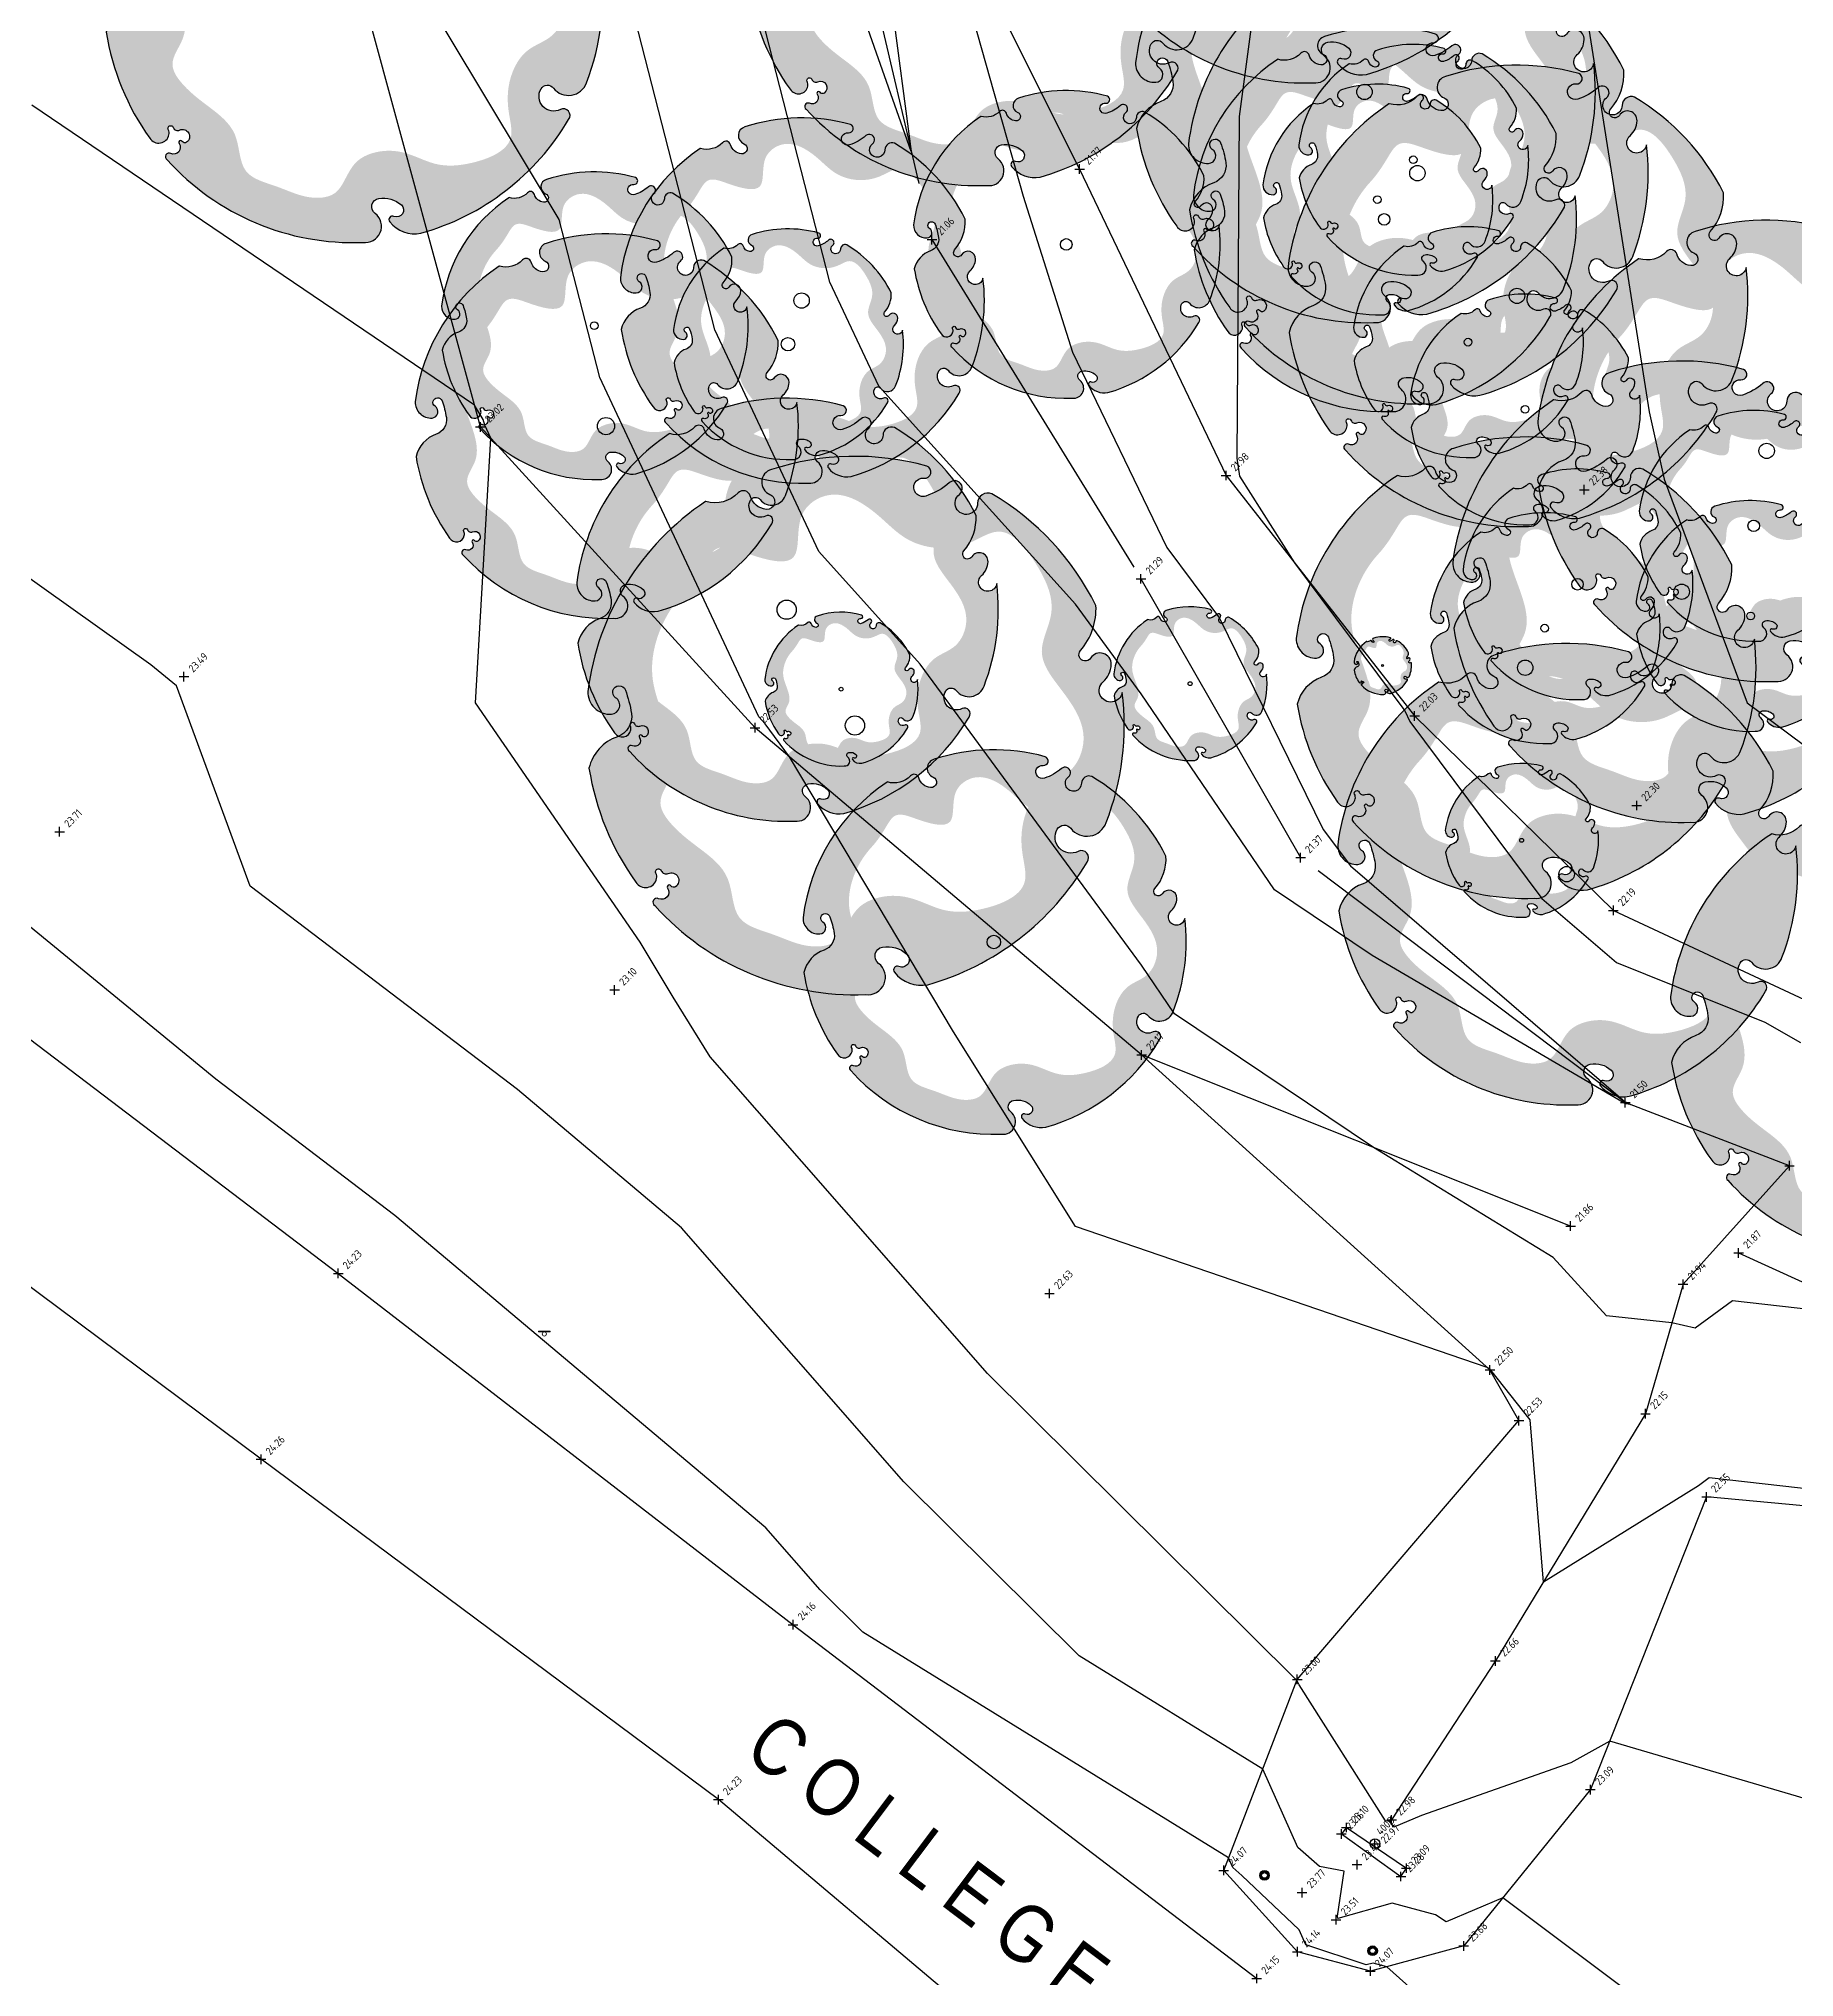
# Model space of a CAD drawing. Header units: metres. Extents: x 245957 to 247358, y 7418632 to 7419642.
# Drawn here: x 246129.2 to 246174.8, y 7419017.7 to 7419068.1 of the extents above; entities that cross this region are included whole.
import ezdxf
from ezdxf.enums import TextEntityAlignment as Align

# ---------------------------------------------------------------- set-up
doc = ezdxf.new("R2010")
doc.units = ezdxf.units.M
doc.linetypes.add('DASHDOT', pattern=[10, 5, -2.5, 0, -2.5])
doc.linetypes.add('PHANTOM', pattern=[2.5, 1.25, -0.25, 0.25, -0.25, 0.25, -0.25])
for name, color, linetype in [('-TEXT', 7, 'Continuous'), ('102_TOP_OF_BANK', 37, 'PHANTOM'), ('102_TOP_OF_BANK-L', 37, 'PHANTOM'), ('102_TOP_OF_BANK-S', 37, 'PHANTOM'), ('103_TOE_OF_BATTER', 37, 'DASHDOT'), ('103_TOE_OF_BATTER-L', 37, 'DASHDOT'), ('103_TOE_OF_BATTER-S', 37, 'DASHDOT'), ('104_EXISTING_SURFACE-L', 35, 'Continuous'), ('104_EXISTING_SURFACE-S', 35, 'Continuous'), ('201_SINGLE_TREE-H', 63, 'Continuous'), ('201_SINGLE_TREE-S', 96, 'Continuous'), ('307_WING_WALL', 84, 'Continuous'), ('307_WING_WALL-L', 84, 'Continuous'), ('307_WING_WALL-S', 84, 'Continuous'), ('321_INVERT_OF_PIPE', 84, 'Continuous'), ('321_INVERT_OF_PIPE-L', 84, 'Continuous'), ('321_INVERT_OF_PIPE-S', 84, 'Continuous'), ('403_EDGE_OF_BITUMEN', 8, 'Continuous'), ('403_EDGE_OF_BITUMEN-L', 8, 'Continuous'), ('403_EDGE_OF_BITUMEN-S', 8, 'Continuous'), ('503_SIGN-S', 89, 'Continuous'), ('521_BOLLARD', 89, 'Continuous'), ('521_BOLLARD-S', 89, 'Continuous'), ('Surface_Contours_Major', 4, 'Continuous'), ('Surface_Contours_Minor', 253, 'Continuous')]:
    doc.layers.add(name, color=color, linetype=linetype)
doc.styles.add('BOLD', font='ARIALN.TTF')
doc.styles.add('ISO2.5', font='isocp.shx', dxfattribs={"height": 2.5})

# ---------------------------------------------------------------- blocks, each defined once
blk = doc.blocks.new('CROSS')
at = {"color": 0, "linetype": 'Continuous'}
for p, q in [((-0.5, 0), (0.5, 0)), ((0, -0.5), (0, 0.5))]:
    blk.add_line(p, q, dxfattribs=at)
blk = doc.blocks.new('521')
at = {"layer": '521_BOLLARD', "color": 0}
for radius in [0.5, 0.39, 0.3]:
    blk.add_circle((0, 0), radius, dxfattribs=at)
blk = doc.blocks.new('321')
at = {"layer": '321_INVERT_OF_PIPE', "color": 0, "linetype": 'Continuous'}
for p, q in [((-0.5, 0), (0.5, 0)), ((0, -0.5), (0, 0.5))]:
    blk.add_line(p, q, dxfattribs=at)
blk.add_circle((0, 0), 0.5, dxfattribs=at)
blk = doc.blocks.new('503')
at = {"color": 0, "linetype": 'Continuous', "lineweight": 13}
for p, q in [((-0.51, 0.24), (0.49, 0.24)), ((-0.51, 0.18), (0.49, 0.18))]:
    blk.add_line(p, q, dxfattribs=at)
for p, q in [((-0.51, 0.24), (-0.51, 0.18)), ((0.49, 0.18), (0.49, 0.24))]:
    blk.add_line(p, q)
blk.add_circle((0, 0), 0.181, dxfattribs=at)
blk = doc.blocks.new('201T')
at = {"layer": '201_SINGLE_TREE-S'}
blk.add_circle((0, 0), 0.5, dxfattribs=at)
blk = doc.blocks.new('201C')
at = {"layer": '201_SINGLE_TREE-H', "transparency": 33554534}
h = blk.add_hatch(color=256, dxfattribs=at)
h.paths.add_polyline_path([(-0.3717, -0.3344, 0.222926), (0.0196, -0.4996, 0.770799), (0.0439, -0.4417, -0.650302), (0.0511, -0.4116, -0.234737), (0.0964, -0.4247, -0.847312), (0.0816, -0.4475, 0.78443), (0.0732, -0.4583, 0.276934), (0.1352, -0.4813, 0.193599), (0.4309, -0.2536, 0.800435), (0.4144, -0.2337, -0.75216), (0.3757, -0.1925, -0.528914), (0.4006, -0.1909, 0.594112), (0.4663, -0.1804, 0.123805), (0.4962, 0.0616, -1.41759), (0.4607, 0.0811, 0.206906), (0.4758, 0.1133, 0.759729), (0.4374, 0.1252, -1.073307), (0.4187, 0.1392, 0.194379), (0.4474, 0.2231, 0.144612), (0.2544, 0.4304, 0.53339), (0.2277, 0.4128, -1.592592), (0.1939, 0.4293, 1.030038), (0.1758, 0.4513, -0.10361), (0.1314, 0.4262, -1.238487), (0.1282, 0.4593, 0.884725), (0.1336, 0.4818, 0.147549), (-0.1551, 0.4753, 0.71725), (-0.1579, 0.4291, -0.864032), (-0.1646, 0.4015, -0.310704), (-0.1946, 0.4266, 0.58143), (-0.2167, 0.4321, -0.281558), (-0.2766, 0.4162), (-0.2775, 0.4159, 0.217121), (-0.4959, 0.0634), (-0.4959, 0.0634, 0.440011), (-0.4522, 0.021, 0.723973), (-0.4442, 0.0516, -1.384648), (-0.4262, 0.0659, -0.051107), (-0.4149, 0.0223, -0.361502), (-0.441, -0.0208, 0.256822), (-0.4937, -0.0791, 0.116166), (-0.4065, -0.2911, 0.67803), (-0.3682, -0.2843, 0.170035), (-0.3696, -0.274, -1.054701), (-0.3596, -0.2696, 0.431903), (-0.3468, -0.2749, -0.910728), (-0.3329, -0.2993, -0.42046), (-0.3418, -0.2976, 1.007885), (-0.3479, -0.3018, -0.766634), (-0.3646, -0.3216, 0.938602), (-0.3717, -0.3344)])
edge = h.paths.add_edge_path(flags=16)
edge.add_spline(control_points=[(-0.3177, 0.2468), (-0.303, 0.2628), (-0.2856, 0.2893), (-0.256, 0.3411), (-0.1928, 0.3155), (-0.0921, 0.286), (-0.1162, 0.3941), (-0.0359, 0.4462), (0.0392, 0.3985), (0.1028, 0.3299), (0.1957, 0.3214), (0.2784, 0.3804), (0.3442, 0.2961), (0.3785, 0.2147), (0.3303, 0.1307), (0.3915, 0.0592), (0.4378, -0.0139), (0.4055, -0.0919), (0.3459, -0.1091), (0.3102, -0.1666), (0.3057, -0.2282), (0.3286, -0.3091), (0.2408, -0.3447), (0.1647, -0.3496), (0.103, -0.3142), (0.0463, -0.3153), (0.0047, -0.3356), (-0.0139, -0.3682), (-0.0327, -0.4069), (-0.0927, -0.4151), (-0.1463, -0.3868), (-0.23, -0.3665), (-0.2245, -0.2773), (-0.2864, -0.2294), (-0.3344, -0.1941), (-0.3737, -0.1409), (-0.3276, -0.0866), (-0.344, -0.0009), (-0.3866, 0.0828), (-0.3665, 0.1796), (-0.3359, 0.2271), (-0.3177, 0.2468)], knot_values=[0, 0, 0, 0, 0.064972, 0.101243, 0.15652, 0.245586, 0.324463, 0.387907, 0.486094, 0.554514, 0.671826, 0.728629, 0.823661, 0.919885, 0.989953, 1.075257, 1.171704, 1.23593, 1.293575, 1.346478, 1.426142, 1.479146, 1.570817, 1.644481, 1.712561, 1.774901, 1.807, 1.846291, 1.885582, 1.928182, 2.007036, 2.074591, 2.151638, 2.226455, 2.293426, 2.340744, 2.397548, 2.47317, 2.587294, 2.673595, 2.754259, 2.754259, 2.754259, 2.754259], degree=3, periodic=0)
at = {"layer": '201_SINGLE_TREE-S'}
blk.add_lwpolyline([(-0.3717, -0.3344, 0.222926), (0.0196, -0.4996, 0.770799), (0.0439, -0.4417, -0.650302), (0.0511, -0.4116, -0.234737), (0.0964, -0.4247, -0.847312), (0.0816, -0.4475, 0.78443), (0.0732, -0.4583, 0.276934), (0.1352, -0.4813, 0.193599), (0.4309, -0.2536, 0.800435), (0.4144, -0.2337, -0.75216), (0.3757, -0.1925, -0.528914), (0.4006, -0.1909, 0.594112), (0.4663, -0.1804, 0.123805), (0.4962, 0.0616, -1.41759), (0.4607, 0.0811, 0.206906), (0.4758, 0.1133, 0.759729), (0.4374, 0.1252, -1.073307), (0.4187, 0.1392, 0.194379), (0.4474, 0.2231, 0.144612), (0.2544, 0.4304, 0.53339), (0.2277, 0.4128, -1.592592), (0.1939, 0.4293, 1.030038), (0.1758, 0.4513, -0.10361), (0.1314, 0.4262, -1.238487), (0.1282, 0.4593, 0.884725), (0.1336, 0.4818, 0.147549), (-0.1551, 0.4753, 0.71725), (-0.1579, 0.4291, -0.864032), (-0.1646, 0.4015, -0.310704), (-0.1946, 0.4266, 0.58143), (-0.2167, 0.4321, -0.281558), (-0.2766, 0.4162), (-0.2775, 0.4159, 0.217121), (-0.4959, 0.0634), (-0.4959, 0.0634, 0.440011), (-0.4522, 0.021, 0.723973), (-0.4442, 0.0516, -1.384648), (-0.4262, 0.0659, -0.051107), (-0.4149, 0.0223, -0.361502), (-0.441, -0.0208, 0.256822), (-0.4937, -0.0791, 0.116166), (-0.4065, -0.2911, 0.67803), (-0.3682, -0.2843, 0.170035), (-0.3696, -0.274, -1.054701), (-0.3596, -0.2696, 0.431903), (-0.3468, -0.2749, -0.910728), (-0.3329, -0.2993, -0.42046), (-0.3418, -0.2976, 1.007885), (-0.3479, -0.3018, -0.766634), (-0.3646, -0.3216, 0.938602), (-0.3717, -0.3344)], format="xyb", dxfattribs=at)

msp = doc.modelspace()

# ---------------------------------------------------------------- linework, layer by layer
at = {"layer": '102_TOP_OF_BANK', "ltscale": 20}
for p, q in [((246140.668, 7419057.987), (246136.596, 7419072.943)), ((246153.689, 7419069.774), (246156.24, 7419064.69)), ((246156.24, 7419064.69), (246160.048, 7419056.724)), ((246147.804, 7419050.164), (246140.668, 7419057.987)), ((246160.048, 7419056.724), (246164.945, 7419050.474)), ((246164.945, 7419050.474), (246170.114, 7419045.415)), ((246157.851, 7419041.659), (246147.804, 7419050.164)), ((246170.114, 7419045.415), (246175.069, 7419043.1)), ((246166.903, 7419033.469), (246157.851, 7419041.659)), ((246169.002, 7419037.207), (246157.851, 7419041.659)), ((246173.368, 7419036.511), (246190.973, 7419028.447)), ((246167.66, 7419032.15), (246166.903, 7419033.469)), ((246161.896, 7419025.422), (246167.66, 7419032.15)), ((246172.533, 7419030.166), (246169.517, 7419022.556)), ((246190.973, 7419028.447), (246172.533, 7419030.166)), ((246159.987, 7419020.455), (246161.896, 7419025.422)), ((246169.517, 7419022.556), (246166.222, 7419018.489)), ((246161.901, 7419018.339), (246159.987, 7419020.455)), ((246166.222, 7419018.489), (246163.797, 7419017.835)), ((246163.797, 7419017.835), (246161.901, 7419018.339))]:
    msp.add_line(p, q, dxfattribs=at)
at = {"layer": '103_TOE_OF_BATTER', "ltscale": 2}
for p, q in [((246149.774, 7419074.05), (246152.402, 7419062.856)), ((246152.402, 7419062.856), (246157.835, 7419054.037)), ((246157.835, 7419054.037), (246161.982, 7419046.79)), ((246170.422, 7419040.418), (246161.982, 7419046.79)), ((246174.69, 7419038.776), (246170.422, 7419040.418)), ((246171.923, 7419035.696), (246174.69, 7419038.776)), ((246193.509, 7419032.113), (246174.69, 7419038.776)), ((246171.923, 7419035.696), (246170.948, 7419032.33)), ((246170.948, 7419032.33), (246167.048, 7419025.9)), ((246167.048, 7419025.9), (246164.347, 7419021.768))]:
    msp.add_line(p, q, dxfattribs=at)
at = {"layer": '307_WING_WALL'}
for p, q in [((246163.176, 7419021.57), (246163.044, 7419021.402)), ((246163.176, 7419021.57), (246164.735, 7419020.513)), ((246163.044, 7419021.402), (246164.59, 7419020.296)), ((246164.59, 7419020.296), (246164.735, 7419020.513))]:
    msp.add_line(p, q, dxfattribs=at)
at = {"layer": '403_EDGE_OF_BITUMEN'}
for p, q in [((246126.177, 7419044.179), (246136.972, 7419035.977)), ((246134.968, 7419031.145), (246123.385, 7419039.787)), ((246136.972, 7419035.977), (246148.793, 7419026.843)), ((246146.853, 7419022.296), (246134.968, 7419031.145)), ((246148.793, 7419026.843), (246160.845, 7419017.644)), ((246158.065, 7419012.832), (246146.853, 7419022.296))]:
    msp.add_line(p, q, dxfattribs=at)
at = {"layer": 'Surface_Contours_Major'}
for points, elevation in [([(246150.837, 7419072.889), (246151.864, 7419065.15), (246148.832, 7419073.762)], 21), ([(246160.789, 7419069.039), (246160.388, 7419066.061), (246160.329, 7419057.171), (246160.4, 7419056.709), (246161.825, 7419054.456), (246164.69, 7419050.602), (246164.826, 7419050.325), (246168.256, 7419045.728), (246170.198, 7419044.061), (246174.046, 7419042.509), (246174.972, 7419041.984)], 22), ([(246177.028, 7419034.834), (246173.205, 7419035.267), (246172.236, 7419034.553), (246171.634, 7419034.695), (246169.932, 7419034.876), (246168.544, 7419036.391), (246163.879, 7419039.252), (246158.709, 7419042.723), (246157.849, 7419043.989), (246152.099, 7419051.822), (246149.464, 7419054.744), (246146.76, 7419060.514), (246144.692, 7419068.587)], 22), ([(246197.464, 7419011.257), (246189.271, 7419018.608), (246185.838, 7419019.808), (246177.05, 7419021.747), (246170.018, 7419023.818), (246169.003, 7419023.252), (246165.125, 7419021.886), (246164.405, 7419021.58), (246164.315, 7419021.725), (246164.189, 7419021.741), (246161.943, 7419025.282), (246161.922, 7419025.33), (246161.889, 7419025.404), (246161.854, 7419025.426), (246153.85, 7419033.376), (246146.64, 7419041.612), (246145.673, 7419043.16), (246144.82, 7419044.588), (246140.536, 7419050.815), (246140.938, 7419057.692), (246140.778, 7419058.032), (246140.741, 7419058.178), (246140.514, 7419058.555), (246129.005, 7419066.353)], 23), ([(246171.113, 7419011.789), (246164.227, 7419017.95), (246163.866, 7419018.046), (246163.689, 7419017.997), (246162.121, 7419018.521), (246161.947, 7419018.912), (246160.456, 7419020.322), (246160.223, 7419020.528), (246160.111, 7419020.778), (246150.606, 7419026.646), (246149.495, 7419027.749), (246148.086, 7419029.358), (246138.442, 7419037.484), (246133.787, 7419041.03), (246127.948, 7419045.814)], 24)]:
    msp.add_lwpolyline(points, dxfattribs=dict(at, elevation=elevation))
at = {"layer": 'Surface_Contours_Minor'}
for points, elevation in [([(246190.586, 7419028.624), (246172.599, 7419030.66), (246172.321, 7419030.455), (246168.294, 7419027.953), (246167.948, 7419032.166), (246166.932, 7419033.46), (246166.911, 7419033.482), (246166.837, 7419033.528), (246156.13, 7419037.195), (246152.966, 7419042.261), (246148.697, 7419049.408), (246148.068, 7419050.265), (246147.906, 7419050.445), (246143.769, 7419059.273), (246142.717, 7419063.382), (246136.966, 7419072.945)], 22.5), ([(246153.47, 7419068.591), (246154.771, 7419063.988), (246156.054, 7419059.927), (246158.508, 7419054.853), (246159.874, 7419053.015), (246162.57, 7419047.521), (246163.279, 7419046.571), (246170.421, 7419040.438), (246170.444, 7419040.429), (246170.554, 7419040.367), (246170.433, 7419040.386), (246170.411, 7419040.392), (246163.848, 7419044.242), (246161.306, 7419045.95), (246157.84, 7419051.049), (246156.13, 7419053.378), (246151.022, 7419059.044), (246149.751, 7419061.755), (246147.243, 7419071.548)], 21.5), ([(246169.451, 7419068.492), (246171.042, 7419058.382), (246171.43, 7419056.632), (246173.592, 7419050.811), (246176.909, 7419048.344), (246179.742, 7419046.799), (246183.083, 7419045.587), (246188.814, 7419044.366), (246189.234, 7419039.146), (246196.27, 7419035.072), (246198.267, 7419035.774), (246204.039, 7419035.598), (246207.05, 7419033.46), (246208.424, 7419032.669), (246210.42, 7419031.624), (246210.419, 7419031.344), (246210.748, 7419030.023), (246210.299, 7419027.399), (246209.662, 7419025.632), (246210.299, 7419024.748), (246213.901, 7419020.232), (246220.601, 7419011.02)], 22.5), ([(246174.811, 7419014.061), (246167.239, 7419019.743), (246165.763, 7419019.114), (246165.487, 7419019.303), (246164.366, 7419019.6), (246162.949, 7419019.2), (246162.943, 7419019.268), (246163.117, 7419020.434), (246162.475, 7419020.552), (246161.91, 7419021.05), (246161, 7419023.091), (246156.23, 7419026.036), (246151.672, 7419030.562), (246145.893, 7419037.165), (246141.631, 7419040.756), (246134.68, 7419046.05), (246132.772, 7419051.255), (246132.099, 7419051.799), (246121.757, 7419059.168)], 23.5)]:
    msp.add_lwpolyline(points, dxfattribs=dict(at, elevation=elevation))

# ---------------------------------------------------------------- block references
at = {"layer": '102_TOP_OF_BANK-S', "xscale": 0.25, "yscale": 0.25, "zscale": 0.25}
for p in [(246156.24, 7419064.69), (246140.668, 7419057.987), (246160.048, 7419056.724), (246147.804, 7419050.164), (246164.945, 7419050.474), (246170.114, 7419045.415), (246157.851, 7419041.659), (246169.002, 7419037.207), (246173.368, 7419036.511), (246166.903, 7419033.469), (246167.66, 7419032.15), (246172.533, 7419030.166), (246161.896, 7419025.422), (246169.517, 7419022.556), (246159.987, 7419020.455), (246166.222, 7419018.489), (246161.901, 7419018.339), (246163.797, 7419017.835)]:
    msp.add_blockref('CROSS', p, dxfattribs=at)
at = {"layer": '103_TOE_OF_BATTER-S', "xscale": 0.25, "yscale": 0.25, "zscale": 0.25}
for p in [(246152.402, 7419062.856), (246157.835, 7419054.037), (246161.982, 7419046.79), (246170.422, 7419040.418), (246174.69, 7419038.776), (246171.923, 7419035.696), (246170.948, 7419032.33), (246167.048, 7419025.9), (246164.347, 7419021.768), (246163.451, 7419020.604), (246162.023, 7419019.879), (246162.905, 7419019.172)]:
    msp.add_blockref('CROSS', p, dxfattribs=at)
at = {"layer": '104_EXISTING_SURFACE-S', "xscale": 0.25, "yscale": 0.25, "zscale": 0.25}
for p in [(246169.358, 7419056.352), (246132.963, 7419051.495), (246170.72, 7419048.143), (246129.732, 7419047.462), (246144.155, 7419043.348), (246155.458, 7419035.455)]:
    msp.add_blockref('CROSS', p, dxfattribs=at)
at = {"layer": '201_SINGLE_TREE-S'}
for name, p, xscale, yscale, zscale in [('201C', (246162.077, 7419072.93), 12, 12, 12), ('201C', (246153.595, 7419070.26), 12, 12, 12), ('201C', (246137.359, 7419069.279), 13, 13, 13), ('201C', (246163.644, 7419066.697), 12, 12, 12), ('201C', (246165.019, 7419064.585), 12, 12, 12), ('201C', (246164.155, 7419063.383), 10, 10, 10), ('201C', (246164.912, 7419064.934), 6, 6, 6), ('201C', (246167.608, 7419061.394), 12, 12, 12), ('201C', (246163.981, 7419063.899), 6, 6, 6), ('201T', (246163.644, 7419066.697), 0.4, 0.4, 0.4), ('201C', (246155.894, 7419062.732), 8, 8, 8), ('201C', (246149.015, 7419061.273), 9.5, 9.5, 9.5), ('201T', (246164.912, 7419064.934), 0.2, 0.2, 0.2), ('201C', (246143.626, 7419060.619), 8, 8, 8), ('201T', (246165.019, 7419064.585), 0.4, 0.4, 0.4), ('201T', (246163.981, 7419063.899), 0.2, 0.2, 0.2), ('201T', (246164.155, 7419063.383), 0.3, 0.3, 0.3), ('201C', (246174.097, 7419057.364), 12, 12, 12), ('201C', (246143.931, 7419058.007), 10, 10, 10), ('201C', (246148.661, 7419060.137), 6, 6, 6), ('201T', (246155.894, 7419062.732), 0.3, 0.3, 0.3), ('201C', (246166.336, 7419060.191), 6, 6, 6), ('201T', (246149.015, 7419061.273), 0.4, 0.4, 0.4), ('201C', (246167.818, 7419058.443), 6, 6, 6), ('201T', (246167.608, 7419061.394), 0.4, 0.4, 0.4), ('201T', (246143.626, 7419060.619), 0.2, 0.2, 0.2), ('201T', (246148.661, 7419060.137), 0.35, 0.35, 0.35), ('201T', (246166.336, 7419060.191), 0.2, 0.2, 0.2), ('201C', (246171.888, 7419053.701), 12, 12, 12), ('201C', (246148.627, 7419053.234), 11, 11, 11), ('201T', (246167.818, 7419058.443), 0.2, 0.2, 0.2), ('201C', (246173.761, 7419055.416), 6, 6, 6), ('201T', (246143.931, 7419058.007), 0.45, 0.45, 0.45), ('201C', (246167.822, 7419051.726), 12, 12, 12), ('201C', (246150.401, 7419050.223), 14, 14, 14), ('201T', (246174.097, 7419057.364), 0.4, 0.4, 0.4), ('201C', (246169.181, 7419053.895), 6, 6, 6), ('201C', (246168.329, 7419052.754), 6, 6, 6), ('201C', (246173.68, 7419053.071), 6, 6, 6), ('201T', (246173.761, 7419055.416), 0.3, 0.3, 0.3), ('201T', (246169.181, 7419053.895), 0.3, 0.3, 0.3), ('201T', (246171.888, 7419053.701), 0.4, 0.4, 0.4), ('201T', (246148.627, 7419053.234), 0.5, 0.5, 0.5), ('201C', (246159.112, 7419051.311), 4, 4, 4), ('201C', (246150.041, 7419051.169), 4, 4, 4), ('201T', (246168.329, 7419052.754), 0.2, 0.2, 0.2), ('201T', (246173.68, 7419053.071), 0.2, 0.2, 0.2), ('201C', (246168.899, 7419046.358), 12, 12, 12), ('201C', (246164.116, 7419051.781), 1.5, 1.5, 1.5), ('201T', (246164.116, 7419051.781), 0.05, 0.05, 0.05), ('201T', (246167.822, 7419051.726), 0.4, 0.4, 0.4), ('201T', (246159.112, 7419051.311), 0.1, 0.1, 0.1), ('201T', (246150.041, 7419051.169), 0.1, 0.1, 0.1), ('201T', (246150.401, 7419050.223), 0.5, 0.5, 0.5), ('201C', (246154.011, 7419044.593), 10, 10, 10), ('201C', (246167.728, 7419047.237), 4, 4, 4), ('201C', (246177.549, 7419042.411), 12, 12, 12), ('201T', (246167.728, 7419047.237), 0.1, 0.1, 0.1), ('201T', (246168.899, 7419046.358), 0.4, 0.4, 0.4), ('201T', (246154.011, 7419044.593), 0.35, 0.35, 0.35)]:
    msp.add_blockref(name, p, dxfattribs=dict(at, xscale=xscale, yscale=yscale, zscale=zscale))
at = {"layer": '307_WING_WALL-S', "xscale": 0.25, "yscale": 0.25, "zscale": 0.25}
for p in [(246163.044, 7419021.402), (246163.176, 7419021.57), (246164.735, 7419020.513), (246164.59, 7419020.296)]:
    msp.add_blockref('CROSS', p, dxfattribs=at)
at = {"layer": '321_INVERT_OF_PIPE-S', "xscale": 0.25, "yscale": 0.25, "zscale": 0.25}
msp.add_blockref('321', (246163.917, 7419021.149), dxfattribs=at)
at = {"layer": '403_EDGE_OF_BITUMEN-S', "xscale": 0.25, "yscale": 0.25, "zscale": 0.25}
for p in [(246136.972, 7419035.977), (246134.968, 7419031.145), (246148.793, 7419026.843), (246146.853, 7419022.296), (246160.845, 7419017.644)]:
    msp.add_blockref('CROSS', p, dxfattribs=at)
at = {"layer": '503_SIGN-S', "xscale": 0.3, "yscale": 0.3, "zscale": 0.3}
msp.add_blockref('503', (246142.33, 7419034.402), dxfattribs=at)
at = {"layer": '521_BOLLARD-S', "xscale": 0.25, "yscale": 0.25, "zscale": 0.25}
for p in [(246161.046, 7419020.325), (246163.855, 7419018.365)]:
    msp.add_blockref('521', p, dxfattribs=at)

# ---------------------------------------------------------------- texts
at = {"layer": '-TEXT', "style": 'BOLD'}
msp.add_text('C O L L E G E               R O A D', height=1.5, rotation=323, dxfattribs=at).set_placement((246157.267, 7419016.064), align=Align.CENTER)
at = {"layer": '102_TOP_OF_BANK-L', "style": 'ISO2.5'}
for s, p in [('21.77', (246156.407, 7419064.858)), ('23.02', (246140.835, 7419058.155)), ('21.98', (246160.216, 7419056.891)), ('22.53', (246147.971, 7419050.332)), ('22.03', (246165.112, 7419050.642)), ('22.19', (246170.282, 7419045.582)), ('22.17', (246158.019, 7419041.826)), ('21.86', (246169.169, 7419037.375)), ('21.87', (246173.535, 7419036.678)), ('22.50', (246167.07, 7419033.636)), ('22.53', (246167.827, 7419032.318)), ('22.55', (246172.7, 7419030.333)), ('23.00', (246162.063, 7419025.589)), ('23.09', (246169.685, 7419022.723)), ('24.07', (246160.154, 7419020.623)), ('23.68', (246166.389, 7419018.656)), ('24.14', (246162.068, 7419018.506)), ('24.07', (246163.964, 7419018.002))]:
    msp.add_text(s, height=0.2, rotation=45, dxfattribs=at).set_placement(p, align=Align.MIDDLE_LEFT)
at = {"layer": '103_TOE_OF_BATTER-L', "style": 'ISO2.5'}
for s, p in [('21.06', (246152.57, 7419063.023)), ('21.29', (246158.003, 7419054.204)), ('21.37', (246162.149, 7419046.958)), ('21.50', (246170.589, 7419040.585)), ('21.94', (246172.091, 7419035.863)), ('22.15', (246171.116, 7419032.497)), ('22.66', (246167.215, 7419026.067)), ('22.98', (246164.514, 7419021.935)), ('23.42', (246163.618, 7419020.772)), ('23.77', (246162.191, 7419020.046)), ('23.51', (246163.073, 7419019.339))]:
    msp.add_text(s, height=0.2, rotation=45, dxfattribs=at).set_placement(p, align=Align.MIDDLE_LEFT)
at = {"layer": '104_EXISTING_SURFACE-L', "style": 'ISO2.5'}
for s, p in [('22.38', (246169.525, 7419056.519)), ('23.49', (246133.13, 7419051.662)), ('22.30', (246170.887, 7419048.31)), ('23.71', (246129.899, 7419047.63)), ('23.10', (246144.322, 7419043.515)), ('22.63', (246155.625, 7419035.622))]:
    msp.add_text(s, height=0.2, rotation=45, dxfattribs=at).set_placement(p, align=Align.MIDDLE_LEFT)
at = {"layer": '307_WING_WALL-L', "style": 'ISO2.5'}
for s, p in [('23.10', (246163.344, 7419021.737)), ('23.16', (246163.211, 7419021.569)), ('23.09', (246164.902, 7419020.681)), ('23.28', (246164.757, 7419020.464))]:
    msp.add_text(s, height=0.2, rotation=45, dxfattribs=at).set_placement(p, align=Align.MIDDLE_LEFT)
at = {"layer": '321_INVERT_OF_PIPE-L', "style": 'ISO2.5'}
msp.add_text('400%%C', height=0.2, rotation=45, dxfattribs=at).set_placement((246164.188, 7419021.616, -24.5), align=Align.MIDDLE_CENTER)
msp.add_text('22.97', height=0.2, rotation=45, dxfattribs=at).set_placement((246164.113, 7419021.205), align=Align.MIDDLE_LEFT)
at = {"layer": '403_EDGE_OF_BITUMEN-L', "style": 'ISO2.5'}
for s, p in [('24.23', (246137.14, 7419036.144)), ('24.26', (246135.135, 7419031.312)), ('24.16', (246148.96, 7419027.01)), ('24.23', (246147.02, 7419022.464)), ('24.15', (246161.012, 7419017.811))]:
    msp.add_text(s, height=0.2, rotation=45, dxfattribs=at).set_placement(p, align=Align.MIDDLE_LEFT)

doc.saveas('drawing.dxf')
